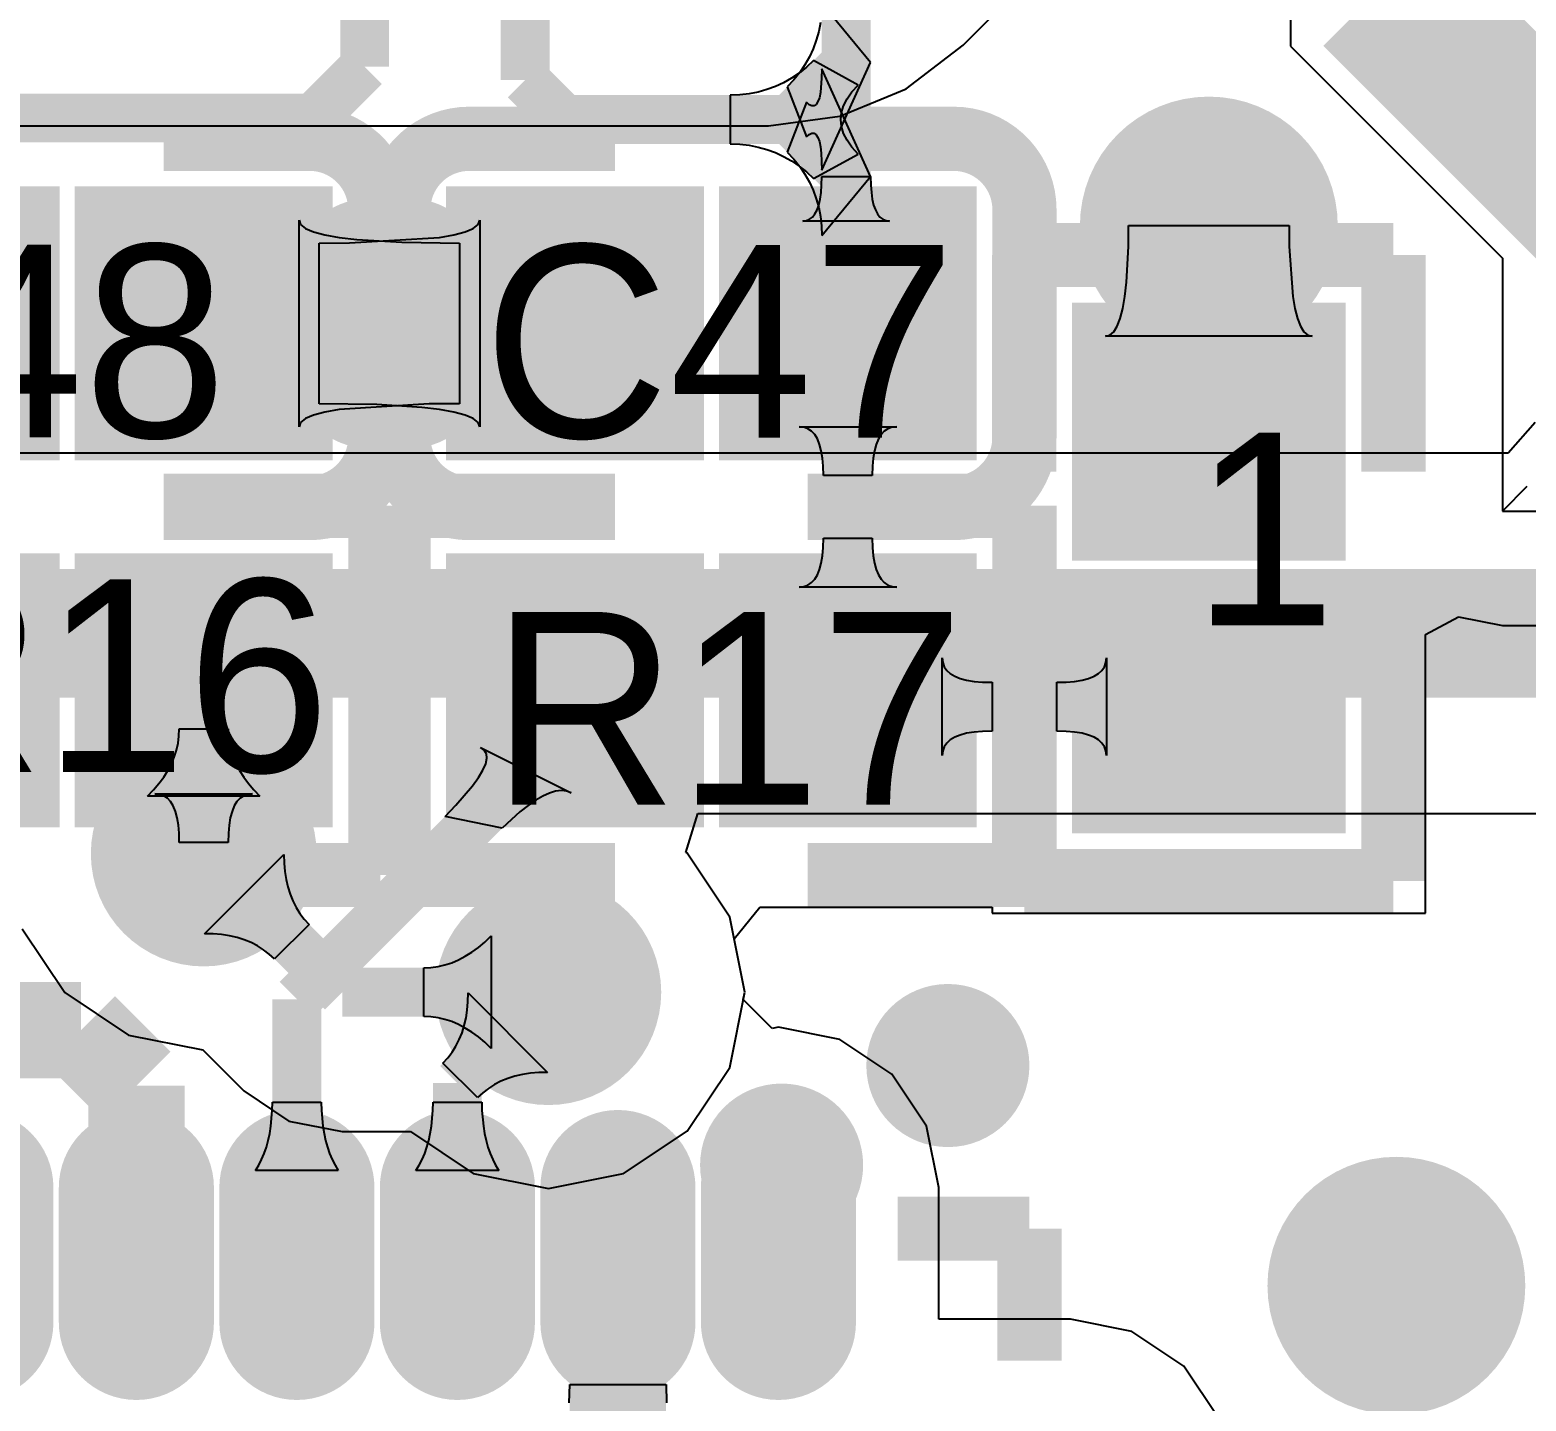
# Model space of a CAD drawing. Extents: x 40.9 to 121.6, y 83.2 to 120.
# Drawn here: x 93.102 to 97.762, y 107.134 to 111.404 of the extents above; entities that cross this region are included whole.
import ezdxf

# ---------------------------------------------------------------- set-up
doc = ezdxf.new("R2010")
doc.units = 0
for name, color, linetype in [('BOTTOMLAYER', 5, 'CONTINUOUS'), ('BOTTOMSOLDER', 6, 'CONTINUOUS'), ('MECHANICAL15', 56, 'CONTINUOUS'), ('MULTILAYER', 9, 'CONTINUOUS'), ('TOPLAYER', 1, 'CONTINUOUS'), ('TOPOVERLAY', 2, 'CONTINUOUS'), ('TOPPASTE', 8, 'CONTINUOUS'), ('TOPSOLDER', 216, 'CONTINUOUS')]:
    doc.layers.add(name, color=color, linetype=linetype)

msp = doc.modelspace()

# ---------------------------------------------------------------- linework, layer by layer
at = {"layer": 'BOTTOMLAYER'}
for p, q in [((96.008627, 111.356973), (96.592827, 111.941173)), ((95.831068, 111.220728), (96.008627, 111.356973)), ((95.770504, 111.195642), (95.831068, 111.220728)), ((95.624294, 111.135079), (95.770504, 111.195642)), ((95.4024, 111.105866), (95.624294, 111.135079)), ((91.558334, 111.105866), (95.4024, 111.105866)), ((97.790003, 110.18106), (97.706264, 110.085574)), ((97.706264, 110.085574), (91.694, 110.085574)), ((95.145106, 108.842495), (95.181971, 108.964026)), ((95.181971, 108.964026), (98.2218, 108.964026)), ((93.645502, 108.589013), (93.89299, 108.836501)), ((93.89299, 108.836501), (93.893523, 108.809366)), ((95.149175, 108.839775), (95.145106, 108.842495)), ((95.281788, 108.641309), (95.149175, 108.839775)), ((93.893523, 108.809366), (93.895675, 108.783412)), ((93.895675, 108.783412), (93.899449, 108.758639)), ((93.899449, 108.758639), (93.904841, 108.735045)), ((93.904841, 108.735045), (93.911854, 108.712632)), ((93.911854, 108.712632), (93.920488, 108.691398)), ((93.920488, 108.691398), (93.930739, 108.671345)), ((93.930739, 108.671345), (93.942614, 108.652473)), ((93.942614, 108.652473), (93.956106, 108.634779)), ((95.328354, 108.4072), (95.281788, 108.641309)), ((93.077815, 108.604891), (93.210428, 108.406425)), ((93.971219, 108.618264), (93.863739, 108.510784)), ((93.956106, 108.634779), (93.971219, 108.618264)), ((93.672637, 108.58848), (93.645502, 108.589013)), ((93.698591, 108.586328), (93.672637, 108.58848)), ((93.723363, 108.582554), (93.698591, 108.586328)), ((93.746958, 108.577162), (93.723363, 108.582554)), ((93.76937, 108.570149), (93.746958, 108.577162)), ((93.790605, 108.561515), (93.76937, 108.570149)), ((93.810658, 108.551264), (93.790605, 108.561515)), ((93.82953, 108.539389), (93.810658, 108.551264)), ((94.478442, 108.531711), (94.498627, 108.54656)), ((94.498627, 108.54656), (94.5185, 108.56339)), ((94.5185, 108.56339), (94.538063, 108.582201)), ((94.538063, 108.582201), (94.538063, 108.232199)), ((93.847224, 108.525897), (93.82953, 108.539389)), ((93.863739, 108.510784), (93.847224, 108.525897)), ((94.394589, 108.49211), (94.416019, 108.499041)), ((94.416019, 108.499041), (94.437136, 108.507952)), ((94.437136, 108.507952), (94.457944, 108.518841)), ((94.457944, 108.518841), (94.478442, 108.531711)), ((94.328432, 108.483202), (94.350797, 108.48419)), ((94.328432, 108.331198), (94.328432, 108.483202)), ((94.350797, 108.48419), (94.372849, 108.487162)), ((94.372849, 108.487162), (94.394589, 108.49211)), ((93.210428, 108.406425), (93.408894, 108.273812)), ((95.281788, 108.173091), (95.328354, 108.4072)), ((94.350797, 108.33021), (94.328432, 108.331198)), ((94.372849, 108.327238), (94.350797, 108.33021)), ((94.394589, 108.32229), (94.372849, 108.327238)), ((94.416019, 108.315359), (94.394589, 108.32229)), ((94.437136, 108.306448), (94.416019, 108.315359)), ((93.408894, 108.273812), (93.639879, 108.227868)), ((94.457944, 108.295559), (94.437136, 108.306448)), ((94.478442, 108.282689), (94.457944, 108.295559)), ((94.498627, 108.26784), (94.478442, 108.282689)), ((94.5185, 108.25101), (94.498627, 108.26784)), ((93.639879, 108.227868), (93.767669, 108.100078)), ((94.538063, 108.232199), (94.5185, 108.25101)), ((95.149175, 107.974625), (95.281788, 108.173091)), ((93.767669, 108.100078), (93.767674, 108.100071)), ((93.767674, 108.100071), (93.908585, 108.005918)), ((93.908585, 108.005918), (94.074803, 107.972855)), ((94.074803, 107.972855), (94.286675, 107.972855)), ((94.286675, 107.972855), (94.482491, 107.842012)), ((94.950709, 107.842012), (95.149175, 107.974625)), ((94.482491, 107.842012), (94.7166, 107.795446)), ((94.7166, 107.795446), (94.950709, 107.842012))]:
    msp.add_line(p, q, dxfattribs=at)
for points, const_width in [([(96.624, 110.7948, 1), (96.924, 110.7948, 1)], 0.299999), ([(94.0713, 110.490003, 1), (94.3713, 110.490003, 1)], 0.299999), ([(93.518004, 108.839, 1), (93.768001, 108.839, 1)], 0.249999), ([(94.591602, 108.4072, 1), (94.841598, 108.4072, 1)], 0.249999), ([(97.2082, 107.4928, 1), (97.5082, 107.4928, 1)], 0.299999)]:
    msp.add_lwpolyline(points, format="xyb", close=True, dxfattribs=dict(at, const_width=const_width))
for points, const_width in [([(91.694, 109.5248), (98.2218, 109.5248)], 0.399999), ([(93.643003, 108.839), (94.074803, 108.4072)], 0.152001), ([(94.074803, 108.4072), (94.7166, 108.4072)], 0.152001)]:
    msp.add_lwpolyline(points, dxfattribs=dict(at, const_width=const_width))
at = {"layer": 'BOTTOMSOLDER'}
for points, const_width in [([(96.5732, 110.7948, 1), (96.9748, 110.7948, 1)], 0.401599), ([(94.0205, 110.490003, 1), (94.4221, 110.490003, 1)], 0.401599), ([(93.467204, 108.839, 1), (93.818801, 108.839, 1)], 0.351599), ([(94.540802, 108.4072, 1), (94.892398, 108.4072, 1)], 0.351599), ([(97.1574, 107.4928, 1), (97.559, 107.4928, 1)], 0.401599)]:
    msp.add_lwpolyline(points, format="xyb", close=True, dxfattribs=dict(at, const_width=const_width))
at = {"layer": 'MECHANICAL15'}
for points, const_width in [([(95.570167, 107.868593, 1), (95.316167, 107.868593, 1)], 0.254), ([(95.252667, 107.868593, 1), (95.379667, 107.868593, 1)], 0.127), ([(95.506667, 107.868593, 1), (95.633667, 107.868593, 1)], 0.127)]:
    msp.add_lwpolyline(points, format="xyb", close=True, dxfattribs=dict(at, const_width=const_width))
at = {"layer": 'MULTILAYER'}
for points, const_width in [([(96.624, 110.7948, 1), (96.924, 110.7948, 1)], 0.299999), ([(94.0713, 110.490003, 1), (94.3713, 110.490003, 1)], 0.299999), ([(93.518004, 108.839, 1), (93.768001, 108.839, 1)], 0.249999), ([(94.591602, 108.4072, 1), (94.841598, 108.4072, 1)], 0.249999), ([(97.2082, 107.4928, 1), (97.5082, 107.4928, 1)], 0.299999)]:
    msp.add_lwpolyline(points, format="xyb", close=True, dxfattribs=dict(at, const_width=const_width))
at = {"layer": 'TOPLAYER'}
for p, q in [((97.028, 112.1156), (97.028, 111.3536)), ((95.720403, 111.3028), (95.568399, 111.486282)), ((95.558727, 111.399089), (95.551203, 111.371804)), ((95.564101, 111.427263), (95.558727, 111.399089)), ((95.541531, 111.345411), (95.529707, 111.319907)), ((95.551203, 111.371804), (95.541531, 111.345411)), ((97.028, 111.3536), (97.6884, 110.6932)), ((95.515735, 111.295294), (95.499613, 111.271573)), ((95.529707, 111.319907), (95.515735, 111.295294)), ((95.542603, 111.308482), (95.52066, 111.28806)), ((95.681564, 111.23248), (95.542603, 111.308482)), ((95.568399, 110.967317), (95.720403, 111.3028)), ((95.720403, 111.3028), (95.720403, 111.3028)), ((95.720403, 111.3028), (95.720403, 111.3028)), ((95.720403, 111.3028), (95.720403, 111.3028)), ((95.720403, 111.3028), (95.720403, 111.3028)), ((95.720403, 111.3028), (95.720403, 111.3028)), ((95.720403, 111.3028), (95.720403, 111.3028)), ((95.720403, 111.3028), (95.720403, 111.3028)), ((95.720403, 111.3028), (95.720403, 111.3028)), ((95.720403, 111.3028), (95.720403, 111.3028)), ((95.720403, 111.3028), (95.720403, 111.3028)), ((95.474107, 111.253666), (95.449494, 111.239694)), ((95.481341, 111.248741), (95.460919, 111.226798)), ((95.497828, 111.269788), (95.474107, 111.253666)), ((95.499613, 111.271573), (95.481341, 111.248741)), ((95.52066, 111.28806), (95.497828, 111.269788)), ((95.567919, 111.254283), (95.564076, 111.209488)), ((95.568399, 111.282683), (95.567919, 111.254283)), ((95.720403, 110.9472), (95.568399, 111.282683)), ((95.313073, 111.202076), (95.283119, 111.201002)), ((95.283119, 111.201002), (95.283119, 111.048998)), ((95.342138, 111.2053), (95.313073, 111.202076)), ((95.370312, 111.210674), (95.342138, 111.2053)), ((95.397597, 111.218198), (95.370312, 111.210674)), ((95.42399, 111.22787), (95.397597, 111.218198)), ((95.449494, 111.239694), (95.42399, 111.22787)), ((95.460919, 111.226798), (95.520342, 111.071259)), ((95.564076, 111.209488), (95.560711, 111.193092)), ((95.64717, 111.189488), (95.662217, 111.210984)), ((95.662217, 111.210984), (95.681564, 111.23248)), ((95.520342, 111.178741), (95.460919, 111.023202)), ((95.529474, 111.171129), (95.520342, 111.178741)), ((95.537642, 111.16752), (95.529474, 111.171129)), ((95.544851, 111.167911), (95.537642, 111.16752)), ((95.551099, 111.172302), (95.544851, 111.167911)), ((95.556385, 111.180697), (95.551099, 111.172302)), ((95.560711, 111.193092), (95.556385, 111.180697)), ((95.629971, 111.146496), (95.63642, 111.167992)), ((95.63642, 111.167992), (95.64717, 111.189488)), ((95.627822, 111.125), (95.629971, 111.146496)), ((95.629971, 111.103504), (95.627822, 111.125)), ((95.520342, 111.071259), (95.529474, 111.078871)), ((95.529474, 111.078871), (95.537642, 111.08248)), ((95.537642, 111.08248), (95.544851, 111.082089)), ((95.544851, 111.082089), (95.551099, 111.077698)), ((95.551099, 111.077698), (95.556385, 111.069303)), ((95.556385, 111.069303), (95.560711, 111.056908)), ((95.63642, 111.082008), (95.629971, 111.103504)), ((95.64717, 111.060512), (95.63642, 111.082008)), ((95.283119, 111.048998), (95.313073, 111.047924)), ((95.313073, 111.047924), (95.342138, 111.0447)), ((95.342138, 111.0447), (95.370312, 111.039326)), ((95.370312, 111.039326), (95.397597, 111.031802)), ((95.397597, 111.031802), (95.42399, 111.02213)), ((95.42399, 111.02213), (95.449494, 111.010306)), ((95.460919, 111.023202), (95.481341, 111.001259)), ((95.542603, 110.941518), (95.681564, 111.01752)), ((95.560711, 111.056908), (95.564076, 111.040512)), ((95.564076, 111.040512), (95.566479, 111.020116)), ((95.566479, 111.020116), (95.567919, 110.995717)), ((95.662217, 111.039016), (95.64717, 111.060512)), ((95.681564, 111.01752), (95.662217, 111.039016)), ((95.449494, 111.010306), (95.474107, 110.996334)), ((95.474107, 110.996334), (95.497828, 110.980212)), ((95.481341, 111.001259), (95.499613, 110.978427)), ((95.497828, 110.980212), (95.52066, 110.96194)), ((95.499613, 110.978427), (95.515735, 110.954706)), ((95.567919, 110.995717), (95.568399, 110.967317)), ((95.515735, 110.954706), (95.529707, 110.930093)), ((95.52066, 110.96194), (95.542603, 110.941518)), ((95.529707, 110.930093), (95.541531, 110.904589)), ((95.567807, 110.920924), (95.568399, 110.9472)), ((95.568399, 110.9472), (95.720403, 110.9472)), ((95.568399, 110.763718), (95.720403, 110.9472)), ((95.720403, 110.9472), (95.720995, 110.920924)), ((95.720403, 110.9472), (95.720403, 110.9472)), ((95.720403, 110.9472), (95.720403, 110.9472)), ((95.720403, 110.9472), (95.720403, 110.9472)), ((95.720403, 110.9472), (95.720403, 110.9472)), ((95.720403, 110.9472), (95.720403, 110.9472)), ((95.720403, 110.9472), (95.720403, 110.9472)), ((95.720403, 110.9472), (95.720403, 110.9472)), ((95.720403, 110.9472), (95.720403, 110.9472)), ((95.720403, 110.9472), (95.720403, 110.9472)), ((95.720403, 110.9472), (95.720403, 110.9472)), ((95.541531, 110.904589), (95.551203, 110.878196)), ((95.551203, 110.878196), (95.558727, 110.850911)), ((95.558922, 110.858694), (95.563068, 110.876672)), ((95.563068, 110.876672), (95.566032, 110.897413)), ((95.566032, 110.897413), (95.567807, 110.920924)), ((95.720995, 110.920924), (95.72277, 110.897413)), ((95.72277, 110.897413), (95.725734, 110.876672)), ((95.725734, 110.876672), (95.72988, 110.858694)), ((95.539369, 110.821353), (95.547073, 110.831033)), ((95.547073, 110.831033), (95.553588, 110.843482)), ((95.553588, 110.843482), (95.558922, 110.858694)), ((95.558727, 110.850911), (95.564101, 110.822737)), ((95.72988, 110.858694), (95.735214, 110.843482)), ((95.735214, 110.843482), (95.741729, 110.831033)), ((95.741729, 110.831033), (95.749433, 110.821353)), ((93.939952, 110.16805), (93.939952, 110.811955)), ((93.939952, 110.811955), (93.944953, 110.798285)), ((93.944953, 110.798285), (93.959952, 110.786052)), ((93.959952, 110.786052), (93.984953, 110.77526)), ((94.457647, 110.77526), (94.482648, 110.786052)), ((94.482648, 110.786052), (94.497647, 110.798285)), ((94.497647, 110.798285), (94.502648, 110.811955)), ((94.502648, 110.811955), (94.502648, 110.16805)), ((95.509156, 110.808907), (95.520413, 110.810289)), ((95.779646, 110.808907), (95.509156, 110.808907)), ((95.520413, 110.810289), (95.530485, 110.814439)), ((95.530485, 110.814439), (95.539369, 110.821353)), ((95.564101, 110.822737), (95.567325, 110.793672)), ((95.567325, 110.793672), (95.568399, 110.763718)), ((95.749433, 110.821353), (95.758317, 110.814439)), ((95.758317, 110.814439), (95.768389, 110.810289)), ((95.768389, 110.810289), (95.779646, 110.808907)), ((96.523282, 110.729278), (96.524, 110.7948)), ((96.524, 110.7948), (97.023999, 110.7948)), ((97.023999, 110.7948), (97.024718, 110.729278)), ((93.984953, 110.77526), (94.019952, 110.765905)), ((94.002649, 110.740002), (94.09765, 110.740721)), ((94.002649, 110.240003), (94.002649, 110.740002)), ((94.019952, 110.765905), (94.064953, 110.75799)), ((94.064953, 110.75799), (94.119951, 110.751513)), ((94.09765, 110.740721), (94.377647, 110.75799)), ((94.119951, 110.751513), (94.259951, 110.74288)), ((94.259951, 110.74288), (94.439951, 110.740002)), ((94.377647, 110.75799), (94.422648, 110.765905)), ((94.422648, 110.765905), (94.457647, 110.77526)), ((94.439951, 110.740002), (94.439951, 110.240003)), ((96.517523, 110.618928), (96.523282, 110.729278)), ((97.024718, 110.729278), (97.035511, 110.574099)), ((97.6884, 110.6932), (97.6884, 109.9058)), ((96.512489, 110.574099), (96.517523, 110.618928)), ((96.506012, 110.536167), (96.512489, 110.574099)), ((97.035511, 110.574099), (97.041988, 110.536167)), ((96.488743, 110.480991), (96.498098, 110.505131)), ((96.498098, 110.505131), (96.506012, 110.536167)), ((97.041988, 110.536167), (97.049902, 110.505131)), ((97.049902, 110.505131), (97.059257, 110.480991)), ((96.465718, 110.453404), (96.47795, 110.463749)), ((96.47795, 110.463749), (96.488743, 110.480991)), ((97.059257, 110.480991), (97.07005, 110.463749)), ((97.07005, 110.463749), (97.082282, 110.453404)), ((96.452047, 110.449954), (96.465718, 110.453404)), ((97.095953, 110.449954), (96.452047, 110.449954)), ((97.082282, 110.453404), (97.095953, 110.449954)), ((94.182649, 110.237125), (94.002649, 110.240003)), ((94.344952, 110.239284), (94.064953, 110.222015)), ((94.322649, 110.228492), (94.182649, 110.237125)), ((94.377647, 110.222015), (94.322649, 110.228492)), ((94.439951, 110.240003), (94.344952, 110.239284)), ((93.944953, 110.18172), (93.939952, 110.16805)), ((93.959952, 110.193953), (93.944953, 110.18172)), ((93.984953, 110.204745), (93.959952, 110.193953)), ((94.019952, 110.2141), (93.984953, 110.204745)), ((94.064953, 110.222015), (94.019952, 110.2141)), ((94.422648, 110.2141), (94.377647, 110.222015)), ((94.457647, 110.204745), (94.422648, 110.2141)), ((94.482648, 110.193953), (94.457647, 110.204745)), ((94.497649, 110.18172), (94.482648, 110.193953)), ((94.502648, 110.16805), (94.497649, 110.18172)), ((95.512039, 110.166531), (95.497599, 110.16805)), ((95.497599, 110.16805), (95.801602, 110.16805)), ((95.52496, 110.161969), (95.512039, 110.166531)), ((95.53636, 110.154369), (95.52496, 110.161969)), ((95.54624, 110.143729), (95.53636, 110.154369)), ((95.554599, 110.130049), (95.54624, 110.143729)), ((95.56144, 110.113331), (95.554599, 110.130049)), ((95.744602, 110.130049), (95.737761, 110.113331)), ((95.752961, 110.143729), (95.744602, 110.130049)), ((95.762841, 110.154369), (95.752961, 110.143729)), ((95.774241, 110.161969), (95.762841, 110.154369)), ((95.787162, 110.166531), (95.774241, 110.161969)), ((95.801602, 110.16805), (95.787162, 110.166531)), ((95.566761, 110.093569), (95.56144, 110.113331)), ((95.570561, 110.070768), (95.566761, 110.093569)), ((95.73244, 110.093569), (95.72864, 110.070768)), ((95.737761, 110.113331), (95.73244, 110.093569)), ((95.572839, 110.044928), (95.570561, 110.070768)), ((95.573601, 110.016049), (95.572839, 110.044928)), ((95.726362, 110.044928), (95.7256, 110.016049)), ((95.72864, 110.070768), (95.726362, 110.044928)), ((95.7256, 110.016049), (95.573601, 110.016049)), ((97.7646, 109.982), (97.6884, 109.9058)), ((97.6884, 109.9058), (99.314, 109.9058)), ((97.6884, 109.9058), (98.5012, 109.9058)), ((95.572839, 109.792074), (95.573601, 109.820954)), ((95.573601, 109.820954), (95.7256, 109.820954)), ((95.7256, 109.820954), (95.726362, 109.792074)), ((95.566761, 109.743433), (95.570561, 109.766235)), ((95.570561, 109.766235), (95.572839, 109.792074)), ((95.726362, 109.792074), (95.72864, 109.766235)), ((95.72864, 109.766235), (95.73244, 109.743433)), ((95.554599, 109.706954), (95.56144, 109.723672)), ((95.56144, 109.723672), (95.566761, 109.743433)), ((95.73244, 109.743433), (95.737761, 109.723672)), ((95.737761, 109.723672), (95.744602, 109.706954)), ((95.497599, 109.668953), (95.512039, 109.670472)), ((95.801602, 109.668953), (95.497599, 109.668953)), ((95.512039, 109.670472), (95.52496, 109.675033)), ((95.52496, 109.675033), (95.53636, 109.682633)), ((95.53636, 109.682633), (95.54624, 109.693273)), ((95.54624, 109.693273), (95.554599, 109.706954)), ((95.744602, 109.706954), (95.752961, 109.693273)), ((95.752961, 109.693273), (95.762841, 109.682633)), ((95.762841, 109.682633), (95.774241, 109.675033)), ((95.774241, 109.675033), (95.787162, 109.670472)), ((95.787162, 109.670472), (95.801602, 109.668953)), ((97.449, 109.521137), (97.551839, 109.576108)), ((97.551839, 109.576108), (97.6884, 109.548943)), ((97.6884, 109.548943), (98.162212, 109.548943)), ((97.449, 108.653003), (97.449, 109.521137)), ((95.943501, 109.144199), (95.943501, 109.448201)), ((95.943501, 109.448201), (95.945051, 109.433761)), ((95.945051, 109.433761), (95.949704, 109.42084)), ((96.448893, 109.42084), (96.453546, 109.433761)), ((96.453546, 109.433761), (96.455095, 109.448201)), ((96.455095, 109.448201), (96.455095, 109.144199)), ((95.949704, 109.42084), (95.957456, 109.409441)), ((95.957456, 109.409441), (95.968309, 109.39956)), ((95.968309, 109.39956), (95.982264, 109.391201)), ((95.982264, 109.391201), (95.999318, 109.384361)), ((95.999318, 109.384361), (96.019475, 109.37904)), ((96.379121, 109.37904), (96.399279, 109.384361)), ((96.399279, 109.384361), (96.416332, 109.391201)), ((96.416332, 109.391201), (96.430287, 109.39956)), ((96.430287, 109.39956), (96.441141, 109.409441)), ((96.441141, 109.409441), (96.448893, 109.42084)), ((96.019475, 109.37904), (96.042734, 109.37524)), ((96.042734, 109.37524), (96.069092, 109.372961)), ((96.069092, 109.372961), (96.09855, 109.372202)), ((96.09855, 109.372202), (96.09855, 109.220198)), ((96.300046, 109.372202), (96.329505, 109.372961)), ((96.300046, 109.220198), (96.300046, 109.372202)), ((96.329505, 109.372961), (96.355863, 109.37524)), ((96.355863, 109.37524), (96.379121, 109.37904)), ((93.563041, 109.182751), (93.566013, 109.204803)), ((93.566013, 109.204803), (93.567001, 109.227168)), ((93.567001, 109.227168), (93.719005, 109.227168)), ((93.719005, 109.227168), (93.719993, 109.204803)), ((93.719993, 109.204803), (93.722965, 109.182751)), ((95.982264, 109.201199), (95.968309, 109.19284)), ((95.999318, 109.208039), (95.982264, 109.201199)), ((96.019475, 109.21336), (95.999318, 109.208039)), ((96.042734, 109.21716), (96.019475, 109.21336)), ((96.069092, 109.219439), (96.042734, 109.21716)), ((96.09855, 109.220198), (96.069092, 109.219439)), ((96.329505, 109.219439), (96.300046, 109.220198)), ((96.355863, 109.21716), (96.329505, 109.219439)), ((96.379121, 109.21336), (96.355863, 109.21716)), ((96.399279, 109.208039), (96.379121, 109.21336)), ((96.416332, 109.201199), (96.399279, 109.208039)), ((96.430287, 109.19284), (96.416332, 109.201199)), ((93.551162, 109.139581), (93.558093, 109.161011)), ((93.558093, 109.161011), (93.563041, 109.182751)), ((93.722965, 109.182751), (93.727913, 109.161011)), ((93.727913, 109.161011), (93.734844, 109.139581)), ((94.517103, 109.161296), (94.505694, 109.169728)), ((94.505694, 109.169728), (94.78789, 109.028095)), ((94.523524, 109.149962), (94.517103, 109.161296)), ((95.945051, 109.158639), (95.943501, 109.144199)), ((95.949704, 109.17156), (95.945051, 109.158639)), ((95.957456, 109.182959), (95.949704, 109.17156)), ((95.968309, 109.19284), (95.957456, 109.182959)), ((96.441141, 109.182959), (96.430287, 109.19284)), ((96.448893, 109.17156), (96.441141, 109.182959)), ((96.453546, 109.158639), (96.448893, 109.17156)), ((96.455095, 109.144199), (96.453546, 109.158639)), ((93.531362, 109.097656), (93.542251, 109.118463)), ((93.542251, 109.118463), (93.551162, 109.139581)), ((93.734844, 109.139581), (93.743755, 109.118463)), ((93.743755, 109.118463), (93.754644, 109.097656)), ((94.512828, 109.098537), (94.521386, 109.118583)), ((94.521386, 109.118583), (94.524949, 109.135723)), ((94.524949, 109.135723), (94.523524, 109.149962)), ((93.486813, 109.0371), (93.503643, 109.056973)), ((93.503643, 109.056973), (93.518492, 109.077158)), ((93.518492, 109.077158), (93.531362, 109.097656)), ((93.754644, 109.097656), (93.767514, 109.077158)), ((93.767514, 109.077158), (93.782363, 109.056973)), ((93.782363, 109.056973), (93.799193, 109.0371)), ((94.480738, 109.049739), (94.49928, 109.075591)), ((94.49928, 109.075591), (94.512828, 109.098537)), ((93.468002, 109.017537), (93.486813, 109.0371)), ((93.818004, 109.017537), (93.468002, 109.017537)), ((93.505442, 109.023528), (93.491002, 109.025047)), ((93.491002, 109.025047), (93.795004, 109.025047)), ((93.518363, 109.018967), (93.505442, 109.023528)), ((93.529762, 109.011367), (93.518363, 109.018967)), ((93.539643, 109.000727), (93.529762, 109.011367)), ((93.756244, 109.011367), (93.746363, 109.000727)), ((93.767643, 109.018967), (93.756244, 109.011367)), ((93.780564, 109.023528), (93.767643, 109.018967)), ((93.795004, 109.025047), (93.780564, 109.023528)), ((93.799193, 109.0371), (93.818004, 109.017537)), ((94.428681, 108.989327), (94.480738, 109.049739)), ((94.699381, 109.017913), (94.677126, 109.005058)), ((94.72012, 109.027163), (94.699381, 109.017913)), ((94.739338, 109.032805), (94.72012, 109.027163)), ((94.757039, 109.034842), (94.739338, 109.032805)), ((94.773224, 109.033272), (94.757039, 109.034842)), ((94.78789, 109.028095), (94.773224, 109.033272)), ((93.548002, 108.987046), (93.539643, 109.000727)), ((93.554842, 108.970328), (93.548002, 108.987046)), ((93.560163, 108.950567), (93.554842, 108.970328)), ((93.731164, 108.970328), (93.725843, 108.950567)), ((93.738004, 108.987046), (93.731164, 108.970328)), ((93.746363, 109.000727), (93.738004, 108.987046)), ((94.395166, 108.954766), (94.428681, 108.989327)), ((94.628063, 108.968525), (94.601254, 108.944849)), ((94.653354, 108.988593), (94.628063, 108.968525)), ((94.677126, 109.005058), (94.653354, 108.988593)), ((93.563963, 108.927765), (93.560163, 108.950567)), ((93.566242, 108.901926), (93.563963, 108.927765)), ((93.722043, 108.927765), (93.719764, 108.901926)), ((93.725843, 108.950567), (93.722043, 108.927765)), ((94.572927, 108.917567), (94.395166, 108.954766)), ((94.601254, 108.944849), (94.572927, 108.917567)), ((93.567001, 108.873046), (93.566242, 108.901926)), ((93.719005, 108.873046), (93.567001, 108.873046)), ((93.719764, 108.901926), (93.719005, 108.873046)), ((95.295212, 108.573827), (95.375781, 108.672)), ((95.375781, 108.672), (96.099, 108.672)), ((96.099, 108.672), (96.099, 108.653003)), ((96.099, 108.653003), (97.449, 108.653003)), ((95.328354, 108.4072), (95.295212, 108.573827)), ((94.46608, 108.377566), (94.466613, 108.404701)), ((94.466613, 108.404701), (94.714101, 108.157213)), ((95.323779, 108.384198), (95.328354, 108.4072)), ((94.463928, 108.351612), (94.46608, 108.377566)), ((95.413581, 108.294394), (95.323779, 108.384198)), ((94.454762, 108.303245), (94.460154, 108.326839)), ((94.460154, 108.326839), (94.463928, 108.351612)), ((94.439115, 108.259598), (94.447749, 108.280832)), ((94.447749, 108.280832), (94.454762, 108.303245)), ((95.433261, 108.298308), (95.413581, 108.294394)), ((95.624452, 108.260279), (95.433261, 108.298308)), ((94.403497, 108.202979), (94.416989, 108.220673)), ((94.416989, 108.220673), (94.428864, 108.239545)), ((94.428864, 108.239545), (94.439115, 108.259598)), ((95.786534, 108.151978), (95.624452, 108.260279)), ((94.388384, 108.186464), (94.403497, 108.202979)), ((94.495864, 108.078984), (94.388384, 108.186464)), ((94.568998, 108.129715), (94.548945, 108.119464)), ((94.590232, 108.138349), (94.568998, 108.129715)), ((94.612645, 108.145362), (94.590232, 108.138349)), ((94.636239, 108.150754), (94.612645, 108.145362)), ((94.661012, 108.154528), (94.636239, 108.150754)), ((94.686966, 108.15668), (94.661012, 108.154528)), ((94.714101, 108.157213), (94.686966, 108.15668)), ((95.894835, 107.989896), (95.786534, 108.151978)), ((94.512379, 108.094097), (94.495864, 108.078984)), ((94.530073, 108.107589), (94.512379, 108.094097)), ((94.548945, 108.119464), (94.530073, 108.107589)), ((93.852492, 107.989586), (93.856734, 108.038544)), ((93.856734, 108.038544), (93.857262, 108.06464)), ((93.857262, 108.06464), (94.009266, 108.06464)), ((94.009266, 108.06464), (94.009794, 108.038544)), ((94.009794, 108.038544), (94.014036, 107.989586)), ((94.352491, 107.989586), (94.356733, 108.038544)), ((94.356733, 108.038544), (94.357261, 108.06464)), ((94.357261, 108.06464), (94.509265, 108.06464)), ((94.509265, 108.06464), (94.509793, 108.038544)), ((94.509793, 108.038544), (94.514035, 107.989586)), ((93.848781, 107.966723), (93.852492, 107.989586)), ((94.014036, 107.989586), (94.017747, 107.966723)), ((94.34878, 107.966723), (94.352491, 107.989586)), ((94.514035, 107.989586), (94.517746, 107.966723)), ((95.932864, 107.798705), (95.894835, 107.989896)), ((93.838179, 107.924224), (93.844011, 107.944935)), ((93.844011, 107.944935), (93.848781, 107.966723)), ((94.017747, 107.966723), (94.022517, 107.944935)), ((94.022517, 107.944935), (94.028349, 107.924224)), ((94.338178, 107.924224), (94.34401, 107.944935)), ((94.34401, 107.944935), (94.34878, 107.966723)), ((94.517746, 107.966723), (94.522516, 107.944935)), ((94.522516, 107.944935), (94.528348, 107.924224)), ((93.823338, 107.88603), (93.831288, 107.904587)), ((93.831288, 107.904587), (93.838179, 107.924224)), ((94.028349, 107.924224), (94.03524, 107.904587)), ((94.03524, 107.904587), (94.04319, 107.88603)), ((94.323337, 107.88603), (94.331287, 107.904587)), ((94.331287, 107.904587), (94.338178, 107.924224)), ((94.528348, 107.924224), (94.535239, 107.904587)), ((94.535239, 107.904587), (94.543189, 107.88603)), ((93.804255, 107.852141), (93.814326, 107.868547)), ((94.062273, 107.852141), (93.804255, 107.852141)), ((93.814326, 107.868547), (93.823338, 107.88603)), ((94.04319, 107.88603), (94.052202, 107.868547)), ((94.052202, 107.868547), (94.062273, 107.852141)), ((94.304254, 107.852141), (94.314325, 107.868547)), ((94.562272, 107.852141), (94.304254, 107.852141)), ((94.314325, 107.868547), (94.323337, 107.88603)), ((94.543189, 107.88603), (94.552201, 107.868547)), ((94.552201, 107.868547), (94.562272, 107.852141)), ((95.932864, 107.388289), (95.932864, 107.798705)), ((96.343305, 107.388289), (95.932864, 107.388289)), ((96.534496, 107.35026), (96.343305, 107.388289)), ((96.696578, 107.24196), (96.534496, 107.35026)), ((96.804879, 107.079877), (96.696578, 107.24196)), ((94.781761, 107.128046), (94.783262, 107.185625)), ((94.783262, 107.185625), (95.083262, 107.185625)), ((95.083262, 107.185625), (95.084763, 107.128046))]:
    msp.add_line(p, q, dxfattribs=at)
for points, const_width in [([(94.144399, 111.289399), (94.144399, 112.5728)], 0.152001), ([(94.6444, 111.247999), (94.6444, 112.5728)], 0.152001), ([(95.644401, 110.9472), (95.644401, 112.5728)], 0.152001), ([(97.3074, 111.5314), (97.3074, 112.3188)], 0.499999), ([(97.3074, 111.5314), (98.044, 110.7948)], 0.499999), ([(93.984999, 111.129999), (94.144399, 111.289399)], 0.152001), ([(95.466601, 111.125), (95.644401, 111.3028)], 0.152001), ([(94.6444, 111.247999), (94.7674, 111.125)], 0.152001), ([(92.9132, 111.129999), (93.984999, 111.129999)], 0.152001), ([(94.7674, 111.125), (95.466601, 111.125)], 0.152001), ([(95.466601, 111.125), (95.644401, 110.9472)], 0.152001), ([(95.644401, 110.490003), (95.644401, 110.9472)], 0.152001), ([(96.774, 110.153003), (96.774, 110.7948)], 0.499999), ([(93.643, 110.490003), (94.7996, 110.490003)], 0.499999), ([(95.6496, 109.296203), (95.6496, 110.490003)], 0.152001), ([(93.643003, 108.839), (93.643003, 109.347)], 0.152001), ([(94.799597, 109.251717), (94.799597, 109.347)], 0.152001), ([(95.649598, 109.2962), (95.6496, 109.296203)], 0.152001), ([(95.649598, 109.2962), (96.9518, 109.2962)], 0.152001), ([(93.933264, 108.385384), (94.799597, 109.251717)], 0.152001), ([(93.933264, 107.58871), (93.933264, 108.385384)], 0.152001), ([(94.433263, 108.123863), (94.7166, 108.4072)], 0.152001), ([(90.933707, 108.288709), (93.260291, 108.288709)], 0.299999), ([(93.260291, 108.288709), (93.433265, 108.115735)], 0.299999), ([(93.433265, 107.58871), (93.433265, 108.115735)], 0.299999), ([(94.433263, 107.58871), (94.433263, 108.123863)], 0.152001), ([(93.433265, 107.798705), (93.433265, 107.378716)], 0.28001), ([(93.933264, 107.798705), (93.933264, 107.378716)], 0.28001), ([(94.433263, 107.798705), (94.433263, 107.378716)], 0.28001), ([(94.933262, 107.798705), (94.933262, 107.378716)], 0.28001), ([(95.433261, 107.798705), (95.433261, 107.378716)], 0.28001), ([(94.933262, 106.388662), (94.933262, 107.58871)], 0.299999)]:
    msp.add_lwpolyline(points, dxfattribs=dict(at, const_width=const_width))
for points, const_width in [([(96.624, 110.7948, 1), (96.924, 110.7948, 1)], 0.299999), ([(94.0713, 110.490003, 1), (94.3713, 110.490003, 1)], 0.299999), ([(93.518004, 108.839, 1), (93.768001, 108.839, 1)], 0.249999), ([(94.591602, 108.4072, 1), (94.841598, 108.4072, 1)], 0.249999), ([(93.363263, 107.798705, 1), (93.503267, 107.798705, 1)], 0.140005), ([(93.863262, 107.798705, 1), (94.003266, 107.798705, 1)], 0.140005), ([(94.363261, 107.798705, 1), (94.503265, 107.798705, 1)], 0.140005), ([(94.86326, 107.798705, 1), (95.003264, 107.798705, 1)], 0.140005), ([(95.363259, 107.798705, 1), (95.503263, 107.798705, 1)], 0.140005), ([(97.2082, 107.4928, 1), (97.5082, 107.4928, 1)], 0.299999), ([(93.363263, 107.378716, 1), (93.503267, 107.378716, 1)], 0.140005), ([(93.863262, 107.378716, 1), (94.003266, 107.378716, 1)], 0.140005), ([(94.363261, 107.378716, 1), (94.503265, 107.378716, 1)], 0.140005), ([(94.86326, 107.378716, 1), (95.003264, 107.378716, 1)], 0.140005), ([(95.363259, 107.378716, 1), (95.503263, 107.378716, 1)], 0.140005)]:
    msp.add_lwpolyline(points, format="xyb", close=True, dxfattribs=dict(at, const_width=const_width))
for points in [[(93.343001, 110.165002), (93.943, 110.165002), (93.343001, 110.815003), (93.943, 110.815003)], [(94.4996, 110.165002), (95.099599, 110.165002), (94.4996, 110.815003), (95.099599, 110.815003)], [(95.349601, 110.165002), (95.9496, 110.165002), (95.349601, 110.815003), (95.9496, 110.815003)], [(97.099001, 109.853004), (97.099001, 110.453002), (96.448999, 109.853004), (96.448999, 110.453002)], [(93.343004, 109.021999), (93.943002, 109.021999), (93.343004, 109.672001), (93.943002, 109.672001)], [(95.099596, 109.672001), (94.499598, 109.672001), (95.099596, 109.021999), (94.499598, 109.021999)], [(95.949597, 109.672001), (95.349598, 109.672001), (95.949597, 109.021999), (95.349598, 109.021999)], [(97.099001, 109.003003), (97.099001, 109.603002), (96.448999, 109.003003), (96.448999, 109.603002)]]:
    msp.add_solid(points, dxfattribs=at)
at = {"layer": 'TOPOVERLAY', "const_width": 0.2}
for points in [[(93.517997, 111.064998), (93.967998, 111.064998)], [(94.474599, 111.065), (94.924601, 111.065)], [(95.524597, 111.064998), (95.974598, 111.064998)], [(94.192997, 110.134999), (94.192997, 110.844995)], [(94.249603, 110.135005), (94.249603, 110.845001)], [(96.199597, 110.134999), (96.199597, 110.844995)], [(96.199002, 110.702999), (97.349003, 110.702999)], [(96.199002, 110.027999), (96.199002, 110.702999)], [(97.349003, 110.027999), (97.349003, 110.702999)], [(93.517999, 109.921998), (94.192999, 109.921998)], [(93.517999, 109.915), (93.968001, 109.915)], [(94.192999, 108.771997), (94.192999, 109.921998)], [(94.249601, 109.922003), (94.924601, 109.922003)], [(94.249601, 108.772002), (94.249601, 109.922003)], [(94.474601, 109.915002), (94.924603, 109.915002)], [(95.524599, 109.922003), (96.199599, 109.922003)], [(95.524599, 109.915), (95.974601, 109.915)], [(96.199599, 108.772002), (96.199599, 109.922003)], [(96.199002, 108.753001), (96.199002, 109.428001)], [(97.349003, 108.753001), (97.349003, 109.428001)], [(93.517999, 108.771997), (94.192999, 108.771997)], [(94.249601, 108.772002), (94.924601, 108.772002)], [(95.524599, 108.772002), (96.199599, 108.772002)], [(96.199002, 108.753001), (97.349003, 108.753001)], [(95.804406, 107.670702), (96.215149, 107.670702)], [(96.215149, 107.259806), (96.215149, 107.670702)]]:
    msp.add_lwpolyline(points, dxfattribs=at)
for points in [[(93.972997, 111.064998, -0.414214), (94.192997, 110.844998)], [(94.249598, 110.845001, -0.414214), (94.469598, 111.065)], [(95.979597, 111.064998, -0.414214), (96.199597, 110.844998)], [(94.192997, 110.134997, -0.414214), (93.972997, 109.914997)], [(94.469598, 109.915005, -0.414214), (94.249598, 110.135005)], [(96.199597, 110.134997, -0.414214), (95.979597, 109.914997)]]:
    msp.add_lwpolyline(points, format="xyb", dxfattribs=at)
at = {"layer": 'TOPOVERLAY'}
for points, const_width in [([(93.922997, 111.064998, 1), (94.022997, 111.064998, 1)], 0.1), ([(94.419598, 111.065, 1), (94.519598, 111.065, 1)], 0.1), ([(95.929597, 111.064998, 1), (96.029597, 111.064998, 1)], 0.1), ([(94.142997, 110.844998, 1), (94.242997, 110.844998, 1)], 0.1), ([(94.199598, 110.845001, 1), (94.299598, 110.845001, 1)], 0.1), ([(96.149597, 110.844998, 1), (96.249597, 110.844998, 1)], 0.1), ([(94.142997, 110.134997, 1), (94.242997, 110.134997, 1)], 0.1), ([(94.199598, 110.135005, 1), (94.299598, 110.135005, 1)], 0.1), ([(96.149597, 110.134997, 1), (96.249597, 110.134997, 1)], 0.1), ([(93.922997, 109.914997, 1), (94.022997, 109.914997, 1)], 0.1), ([(94.419598, 109.915005, 1), (94.519598, 109.915005, 1)], 0.1), ([(95.929597, 109.914997, 1), (96.029597, 109.914997, 1)], 0.1), ([(96.088073, 108.178727, 1), (95.834073, 108.178727, 1)], 0.254), ([(95.770573, 108.178727, 1), (95.897573, 108.178727, 1)], 0.127), ([(96.024573, 108.178727, 1), (96.151573, 108.178727, 1)], 0.127)]:
    msp.add_lwpolyline(points, format="xyb", close=True, dxfattribs=dict(at, const_width=const_width))
at = {"layer": 'TOPPASTE', "const_width": 0.28001}
for points in [[(93.433265, 107.798705), (93.433265, 107.378716)], [(93.933264, 107.798705), (93.933264, 107.378716)], [(94.433263, 107.798705), (94.433263, 107.378716)], [(94.933262, 107.798705), (94.933262, 107.378716)], [(95.433261, 107.798705), (95.433261, 107.378716)]]:
    msp.add_lwpolyline(points, dxfattribs=at)
at = {"layer": 'TOPPASTE', "const_width": 0.140005}
for points in [[(93.363263, 107.798705, 1), (93.503267, 107.798705, 1)], [(93.863262, 107.798705, 1), (94.003266, 107.798705, 1)], [(94.363261, 107.798705, 1), (94.503265, 107.798705, 1)], [(94.86326, 107.798705, 1), (95.003264, 107.798705, 1)], [(95.363259, 107.798705, 1), (95.503263, 107.798705, 1)], [(93.363263, 107.378716, 1), (93.503267, 107.378716, 1)], [(93.863262, 107.378716, 1), (94.003266, 107.378716, 1)], [(94.363261, 107.378716, 1), (94.503265, 107.378716, 1)], [(94.86326, 107.378716, 1), (95.003264, 107.378716, 1)], [(95.363259, 107.378716, 1), (95.503263, 107.378716, 1)]]:
    msp.add_lwpolyline(points, format="xyb", close=True, dxfattribs=at)
at = {"layer": 'TOPPASTE'}
for points in [[(93.343001, 110.165002), (93.943, 110.165002), (93.343001, 110.815003), (93.943, 110.815003)], [(94.4996, 110.165002), (95.099599, 110.165002), (94.4996, 110.815003), (95.099599, 110.815003)], [(95.349601, 110.165002), (95.9496, 110.165002), (95.349601, 110.815003), (95.9496, 110.815003)], [(97.099001, 109.853004), (97.099001, 110.453002), (96.448999, 109.853004), (96.448999, 110.453002)], [(93.343004, 109.021999), (93.943002, 109.021999), (93.343004, 109.672001), (93.943002, 109.672001)], [(95.099596, 109.672001), (94.499598, 109.672001), (95.099596, 109.021999), (94.499598, 109.021999)], [(95.949597, 109.672001), (95.349598, 109.672001), (95.949597, 109.021999), (95.349598, 109.021999)], [(97.099001, 109.003003), (97.099001, 109.603002), (96.448999, 109.003003), (96.448999, 109.603002)]]:
    msp.add_solid(points, dxfattribs=at)
at = {"layer": 'TOPSOLDER'}
for points, const_width in [([(96.5732, 110.7948, 1), (96.9748, 110.7948, 1)], 0.401599), ([(94.0205, 110.490003, 1), (94.4221, 110.490003, 1)], 0.401599), ([(93.467204, 108.839, 1), (93.818801, 108.839, 1)], 0.351599), ([(94.540802, 108.4072, 1), (94.892398, 108.4072, 1)], 0.351599), ([(92.812464, 107.798705, 1), (93.054068, 107.798705, 1)], 0.241605), ([(93.312463, 107.798705, 1), (93.554067, 107.798705, 1)], 0.241605), ([(93.812462, 107.798705, 1), (94.054066, 107.798705, 1)], 0.241605), ([(94.312461, 107.798705, 1), (94.554065, 107.798705, 1)], 0.241605), ([(94.81246, 107.798705, 1), (95.054064, 107.798705, 1)], 0.241605), ([(95.312459, 107.798705, 1), (95.554063, 107.798705, 1)], 0.241605), ([(97.1574, 107.4928, 1), (97.559, 107.4928, 1)], 0.401599), ([(92.812464, 107.378716, 1), (93.054068, 107.378716, 1)], 0.241605), ([(93.312463, 107.378716, 1), (93.554067, 107.378716, 1)], 0.241605), ([(93.812462, 107.378716, 1), (94.054066, 107.378716, 1)], 0.241605), ([(94.312461, 107.378716, 1), (94.554065, 107.378716, 1)], 0.241605), ([(94.81246, 107.378716, 1), (95.054064, 107.378716, 1)], 0.241605), ([(95.312459, 107.378716, 1), (95.554063, 107.378716, 1)], 0.241605)]:
    msp.add_lwpolyline(points, format="xyb", close=True, dxfattribs=dict(at, const_width=const_width))
at = {"layer": 'TOPSOLDER', "const_width": 0.48321}
for points in [[(92.933266, 107.798705), (92.933266, 107.378716)], [(93.433265, 107.798705), (93.433265, 107.378716)], [(93.933264, 107.798705), (93.933264, 107.378716)], [(94.433263, 107.798705), (94.433263, 107.378716)], [(94.933262, 107.798705), (94.933262, 107.378716)], [(95.433261, 107.798705), (95.433261, 107.378716)]]:
    msp.add_lwpolyline(points, dxfattribs=at)
at = {"layer": 'TOPSOLDER'}
for points in [[(92.3914, 110.063402), (93.194599, 110.063402), (92.3914, 110.916603), (93.194599, 110.916603)], [(93.241401, 110.063402), (94.0446, 110.063402), (93.241401, 110.916603), (94.0446, 110.916603)], [(94.398, 110.063402), (95.201199, 110.063402), (94.398, 110.916603), (95.201199, 110.916603)], [(95.248001, 110.063402), (96.0512, 110.063402), (95.248001, 110.916603), (96.0512, 110.916603)], [(97.200601, 109.751404), (97.200601, 110.554602), (96.347399, 109.751404), (96.347399, 110.554602)], [(92.391403, 108.920399), (93.194602, 108.920399), (92.391403, 109.773601), (93.194602, 109.773601)], [(93.241404, 108.920399), (94.044602, 108.920399), (93.241404, 109.773601), (94.044602, 109.773601)], [(95.201196, 109.773601), (94.397998, 109.773601), (95.201196, 108.920399), (94.397998, 108.920399)], [(96.051197, 109.773601), (95.247998, 109.773601), (96.051197, 108.920399), (95.247998, 108.920399)], [(97.200601, 108.901403), (97.200601, 109.704602), (96.347399, 108.901403), (96.347399, 109.704602)]]:
    msp.add_solid(points, dxfattribs=at)

# ---------------------------------------------------------------- texts
at = {"layer": 'TOPOVERLAY'}
for s, p in [('C48', (92.243003, 110.135005)), ('C47', (94.5134, 110.1344)), ('1', (96.7232, 109.5502)), ('R16', (92.564397, 109.093)), ('R17', (94.5388, 108.9914))]:
    msp.add_text(s, height=0.599999, dxfattribs=at).set_placement(p)

doc.saveas('drawing.dxf')
